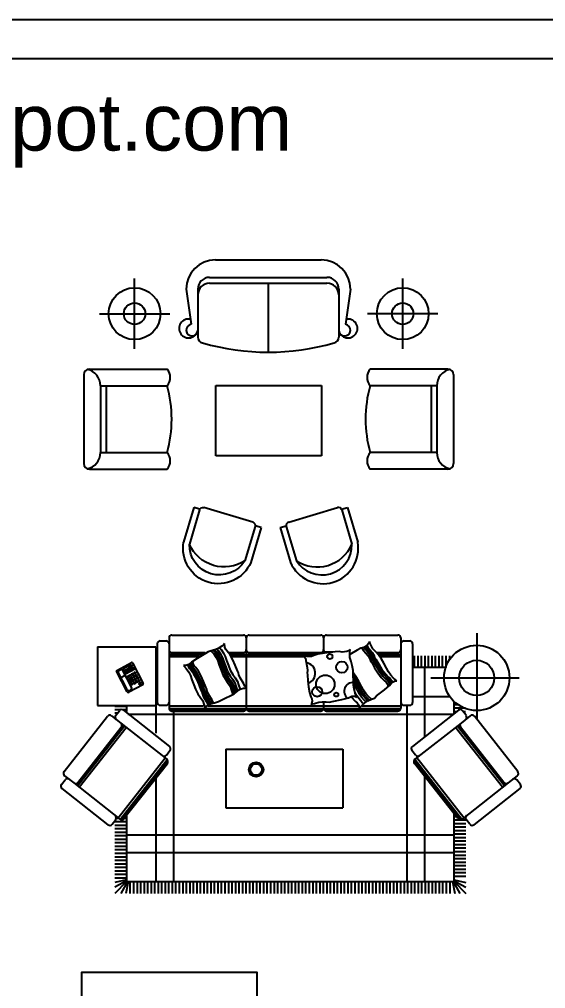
# Model space of a CAD drawing. Header units: inches. Extents: x 2.2 to 44.7, y 13.7 to 38.5.
# Drawn here: x 31.48 to 35.97, y 30.22 to 38.49 of the extents above; entities that cross this region are included whole.
import ezdxf

# ---------------------------------------------------------------- set-up
doc = ezdxf.new("R2010")
doc.units = ezdxf.units.IN
doc.header["$MEASUREMENT"] = 0
doc.layers.add('02', color=2, linetype='Continuous')
doc.layers.add('kadrbm', color=4, linetype='Continuous')
doc.styles.add('bmmm', font='swissel.ttf')

# ---------------------------------------------------------------- blocks, each defined once
blk = doc.blocks.new('kadrbm')
at = {"layer": 'kadrbm', "color": 4}
blk.add_lwpolyline([(0, 0), (0, 24.7972), (21, 24.7972), (21, 0), (0, 0)], close=True, dxfattribs=at)
blk.add_lwpolyline([(20.6631, 0.3257), (20.6631, 24.4603), (0.3369, 24.4603), (0.3369, 0.3257), (20.6631, 0.3257)], dxfattribs=at)
at = {"layer": 'kadrbm', "color": 211, "true_color": 0xf674fb, "style": 'bmmm'}
blk.add_text('www.cad-libraries.blogspot.com', height=0.485134, dxfattribs=at).set_placement((0.5726, 23.6772))

msp = doc.modelspace()

# ---------------------------------------------------------------- linework, layer by layer
at = {"layer": '02'}
for p, q in [((33.1524, 36.4427), (34.0547, 36.4427)), ((32.4615, 35.6826), (32.4615, 36.2826)), ((33.1024, 36.2927), (34.1047, 36.2927)), ((33.1024, 36.2427), (34.1047, 36.2427)), ((33.6024, 36.2427), (33.6024, 35.6537)), ((34.7517, 35.6826), (34.7517, 36.2826)), ((32.9024, 36.1927), (32.9453, 35.8922)), ((33.0024, 36.1927), (33.0024, 35.7829)), ((34.2047, 36.1927), (34.2047, 35.7829)), ((34.3047, 36.1927), (34.2618, 35.8922)), ((32.1615, 35.9826), (32.7615, 35.9826)), ((35.0517, 35.9826), (34.4517, 35.9826)), ((32.0756, 35.5103), (32.7406, 35.5103)), ((35.1376, 35.5103), (34.4726, 35.5103)), ((32.0281, 35.4628), (32.0281, 34.7028)), ((35.1851, 35.4628), (35.1851, 34.7028)), ((32.1706, 35.3678), (32.7406, 35.3678)), ((32.1706, 35.3678), (32.1706, 34.7978)), ((32.2181, 35.3678), (32.2181, 34.7978)), ((33.1566, 34.7706), (33.1566, 35.3706)), ((33.1566, 35.3706), (34.0566, 35.3706)), ((34.0566, 35.3706), (34.0566, 34.7706)), ((35.0426, 35.3678), (34.4726, 35.3678)), ((34.9951, 35.3678), (34.9951, 34.7978)), ((35.0426, 35.3678), (35.0426, 34.7978)), ((32.1706, 34.7978), (32.7406, 34.7978)), ((34.0566, 34.7706), (33.1566, 34.7706)), ((35.0426, 34.7978), (34.4726, 34.7978)), ((32.0756, 34.6553), (32.7406, 34.6553)), ((35.1376, 34.6553), (34.4726, 34.6553)), ((32.9678, 34.3289), (32.8802, 34.0332)), ((33.019, 34.3137), (32.9678, 34.3289)), ((34.2289, 34.3137), (34.2801, 34.3289)), ((34.2801, 34.3289), (34.3677, 34.0332)), ((33.0167, 34.3075), (32.9301, 34.0151)), ((33.4702, 34.2045), (33.0539, 34.3277)), ((33.7777, 34.2045), (34.194, 34.3277)), ((34.2312, 34.3075), (34.3178, 34.0151)), ((33.4904, 34.1672), (33.4038, 33.8748)), ((33.5431, 34.1585), (33.4923, 34.1736)), ((33.7048, 34.1585), (33.7556, 34.1736)), ((33.7575, 34.1672), (33.8441, 33.8748)), ((33.5431, 34.1585), (33.4546, 33.8597)), ((33.7048, 34.1585), (33.7933, 33.8597)), ((35.3833, 33.256), (35.3833, 32.5208)), ((32.6808, 33.1904), (32.7308, 33.1904)), ((32.7558, 33.2154), (32.7558, 32.6154)), ((32.7808, 33.2404), (33.3908, 33.2404)), ((33.4158, 33.2154), (33.4158, 32.6154)), ((33.4408, 33.2404), (34.0508, 33.2404)), ((34.0758, 33.2154), (34.0758, 33.0907)), ((34.1008, 33.2404), (34.7108, 33.2404)), ((34.4683, 33.1856), (34.46, 33.1683)), ((34.4747, 33.1672), (34.4683, 33.1856)), ((34.7358, 33.2154), (34.7358, 32.6154)), ((34.7608, 33.1904), (34.8108, 33.1904)), ((32.1441, 33.1396), (32.6441, 33.1396)), ((32.1441, 33.1396), (32.1441, 32.6396)), ((32.6441, 33.1396), (32.6441, 32.404)), ((32.6558, 33.1654), (32.6558, 32.6654)), ((32.7808, 33.0904), (33.064, 33.0904)), ((33.0889, 33.098), (33.0683, 33.0826)), ((33.1167, 33.1042), (33.0889, 33.098)), ((33.1149, 33.1038), (33.1373, 33.0785)), ((33.1476, 33.1145), (33.1167, 33.1042)), ((33.1323, 33.1094), (33.1497, 33.0898)), ((33.1461, 33.114), (33.1621, 33.096)), ((33.1755, 33.1258), (33.1476, 33.1145)), ((33.1497, 33.0898), (33.1703, 33.0589)), ((33.1621, 33.096), (33.1826, 33.0651)), ((33.1642, 33.1213), (33.1775, 33.1063)), ((33.2064, 33.1464), (33.1755, 33.1258)), ((33.1775, 33.1063), (33.1981, 33.0754)), ((33.1864, 33.1331), (33.2002, 33.1176)), ((33.2002, 33.1176), (33.2207, 33.0867)), ((33.2218, 33.1567), (33.2064, 33.1464)), ((33.229, 33.168), (33.2218, 33.1567)), ((33.2321, 33.1361), (33.229, 33.168)), ((33.2414, 33.1176), (33.2321, 33.1361)), ((33.2537, 33.1032), (33.2414, 33.1176)), ((33.2774, 33.0713), (33.2537, 33.1032)), ((33.2694, 33.0904), (33.3908, 33.0904)), ((33.4408, 33.0904), (34.0508, 33.0904)), ((34.1432, 33.0941), (34.0269, 33.0775)), ((34.0831, 33.0978), (34.1537, 33.0978)), ((34.1754, 33.0964), (34.1432, 33.0941)), ((34.2099, 33.099), (34.1754, 33.0964)), ((34.2337, 33.0954), (34.2099, 33.099)), ((34.2546, 33.0961), (34.2337, 33.0954)), ((34.2751, 33.099), (34.2546, 33.0961)), ((34.2881, 33.1055), (34.2751, 33.099)), ((34.3033, 33.1173), (34.2881, 33.1055)), ((34.3008, 33.0981), (34.3033, 33.1173)), ((34.3011, 33.0795), (34.3008, 33.0981)), ((34.3632, 33.1097), (34.3011, 33.0729)), ((34.393, 33.1275), (34.3632, 33.1097)), ((34.4158, 33.1349), (34.393, 33.1275)), ((34.4021, 33.1304), (34.4176, 33.1081)), ((34.4342, 33.1448), (34.4158, 33.1349)), ((34.4176, 33.1081), (34.4554, 33.0615)), ((34.4199, 33.1371), (34.4327, 33.1186)), ((34.4321, 33.1437), (34.4414, 33.1302)), ((34.4327, 33.1186), (34.4705, 33.072)), ((34.4512, 33.1566), (34.4342, 33.1448)), ((34.4414, 33.1302), (34.4793, 33.0837)), ((34.4436, 33.1514), (34.4528, 33.1381)), ((34.46, 33.1683), (34.4512, 33.1566)), ((34.4528, 33.1381), (34.4907, 33.0915)), ((34.4833, 33.1508), (34.4747, 33.1672)), ((34.4965, 33.1236), (34.4833, 33.1508)), ((34.4907, 33.0915), (34.5045, 33.0675)), ((34.5212, 33.0959), (34.4965, 33.1236)), ((34.5447, 33.0701), (34.5212, 33.0959)), ((34.534, 33.0904), (34.7108, 33.0904)), ((34.8358, 33.1654), (34.8358, 32.6654)), ((32.309, 32.9375), (32.4365, 33.0049)), ((32.7558, 33.0752), (33.044, 33.0752)), ((32.7558, 33.0564), (33.0094, 33.0564)), ((32.9478, 33.0095), (32.9251, 32.9879)), ((32.9457, 32.9879), (32.944, 33.0059)), ((32.9962, 33.0414), (32.9478, 33.0095)), ((32.9622, 32.9961), (32.9601, 33.0176)), ((33.0683, 33.0826), (32.9962, 33.0414)), ((33.1373, 33.0785), (33.1579, 33.0476)), ((33.1579, 33.0476), (33.1723, 33.0188)), ((33.1703, 33.0589), (33.1847, 33.0301)), ((33.1723, 33.0188), (33.1846, 32.9838)), ((33.1826, 33.0651), (33.197, 33.0363)), ((33.1847, 33.0301), (33.197, 32.9951)), ((33.197, 33.0363), (33.2094, 33.0013)), ((33.1981, 33.0754), (33.2125, 33.0466)), ((33.2125, 33.0466), (33.2248, 33.0116)), ((33.2207, 33.0867), (33.2351, 33.0579)), ((33.2248, 33.0116), (33.2422, 32.968)), ((33.2351, 33.0579), (33.2475, 33.0229)), ((33.2475, 33.0229), (33.2649, 32.9793)), ((33.301, 33.0291), (33.2774, 33.0713)), ((33.2822, 33.0752), (34.0105, 33.0752)), ((33.2913, 33.0564), (33.904, 33.0564)), ((33.3216, 32.9827), (33.301, 33.0291)), ((33.9272, 33.0586), (33.9083, 33.0606)), ((33.9083, 33.0606), (33.9201, 33.0436)), ((33.9201, 33.0436), (33.923, 33.0231)), ((33.923, 33.0231), (33.936, 32.9645)), ((33.9367, 33.0576), (33.9272, 33.0586)), ((33.9556, 33.0557), (33.9367, 33.0576)), ((33.9715, 33.058), (33.9556, 33.0557)), ((33.9937, 33.0658), (33.9715, 33.058)), ((34.0269, 33.0775), (33.9937, 33.0658)), ((34.3008, 33.0492), (34.3011, 33.0795)), ((34.3106, 33.0134), (34.3008, 33.0492)), ((34.32, 32.9799), (34.3106, 33.0134)), ((34.4554, 33.0615), (34.4692, 33.0375)), ((34.4692, 33.0375), (34.4759, 33.0198)), ((34.4705, 33.072), (34.4844, 33.048)), ((34.4759, 33.0198), (34.4864, 33.0046)), ((34.4793, 33.0837), (34.4931, 33.0596)), ((34.4844, 33.048), (34.4911, 33.0302)), ((34.4864, 33.0046), (34.5114, 32.9604)), ((34.4911, 33.0302), (34.5015, 33.0151)), ((34.4931, 33.0596), (34.4998, 33.0419)), ((34.4998, 33.0419), (34.5103, 33.0267)), ((34.5015, 33.0151), (34.5266, 32.9708)), ((34.5045, 33.0675), (34.5112, 33.0498)), ((34.5103, 33.0267), (34.5353, 32.9825)), ((34.5112, 33.0498), (34.5216, 33.0346)), ((34.5216, 33.0346), (34.5467, 32.9904)), ((34.5429, 33.0752), (34.7358, 33.0752)), ((34.5714, 33.0355), (34.5447, 33.0701)), ((34.5594, 33.0564), (34.7358, 33.0564)), ((34.5902, 32.999), (34.5714, 33.0355)), ((34.8525, 32.9631), (34.8525, 33.0631)), ((34.8825, 32.9631), (34.8825, 33.0631)), ((34.9125, 32.9631), (34.9125, 33.0631)), ((34.9425, 32.9631), (34.9425, 33.0631)), ((34.9725, 32.9631), (34.9725, 33.0631)), ((35.0025, 32.9631), (35.0025, 33.0631)), ((35.0325, 32.9631), (35.0325, 33.0631)), ((35.0625, 32.9631), (35.0625, 33.0631)), ((35.0925, 32.9631), (35.0925, 33.0631)), ((35.1225, 32.9631), (35.1225, 33.0631)), ((35.1525, 33.0314), (35.1525, 33.0631)), ((32.3994, 32.7559), (32.3069, 32.9307)), ((32.3988, 32.7762), (32.3181, 32.9288)), ((32.3193, 32.9328), (32.3508, 32.9494)), ((32.4355, 32.7957), (32.3548, 32.9482)), ((32.3652, 32.9535), (32.4347, 32.9902)), ((32.3652, 32.9535), (32.3733, 32.9382)), ((32.3733, 32.9382), (32.4427, 32.975)), ((32.3753, 32.9262), (32.3838, 32.9307)), ((32.3771, 32.9228), (32.3753, 32.9262)), ((32.3776, 32.9051), (32.4692, 32.9536)), ((32.3792, 32.9188), (32.3876, 32.9233)), ((32.3838, 32.9307), (32.3856, 32.9273)), ((32.3876, 32.9233), (32.3894, 32.9199)), ((32.3883, 32.9331), (32.3968, 32.9375)), ((32.3901, 32.9297), (32.3883, 32.9331)), ((32.3986, 32.9342), (32.3901, 32.9297)), ((32.3922, 32.9257), (32.4006, 32.9302)), ((32.394, 32.9223), (32.3922, 32.9257)), ((32.4024, 32.9268), (32.394, 32.9223)), ((32.3968, 32.9375), (32.3986, 32.9342)), ((32.4006, 32.9302), (32.4024, 32.9268)), ((32.4018, 32.9402), (32.4103, 32.9447)), ((32.4036, 32.9368), (32.4018, 32.9402)), ((32.4233, 32.9516), (32.4036, 32.9368)), ((32.4057, 32.9329), (32.4142, 32.9374)), ((32.4075, 32.9295), (32.4057, 32.9329)), ((32.416, 32.934), (32.4075, 32.9295)), ((32.4103, 32.9447), (32.4121, 32.9413)), ((32.4142, 32.9374), (32.416, 32.934)), ((32.4166, 32.9437), (32.4148, 32.9471)), ((32.4187, 32.9398), (32.4272, 32.9442)), ((32.4205, 32.9364), (32.4187, 32.9398)), ((32.429, 32.9409), (32.4205, 32.9364)), ((32.4233, 32.9516), (32.4251, 32.9482)), ((32.4272, 32.9442), (32.429, 32.9409)), ((32.4284, 32.9543), (32.4369, 32.9588)), ((32.4302, 32.9509), (32.4284, 32.9543)), ((32.4387, 32.9554), (32.4302, 32.9509)), ((32.4323, 32.9469), (32.4408, 32.9514)), ((32.4341, 32.9436), (32.4323, 32.9469)), ((32.4425, 32.948), (32.4341, 32.9436)), ((32.4347, 32.9902), (32.4427, 32.975)), ((32.4369, 32.9588), (32.4387, 32.9554)), ((32.4408, 32.9514), (32.4425, 32.948)), ((32.4414, 32.9612), (32.4499, 32.9656)), ((32.4432, 32.9578), (32.4414, 32.9612)), ((32.4432, 33.0028), (32.5357, 32.828)), ((32.4517, 32.9622), (32.4432, 32.9578)), ((32.4453, 32.9538), (32.4537, 32.9583)), ((32.4471, 32.9504), (32.4453, 32.9538)), ((32.4555, 32.9549), (32.4471, 32.9504)), ((32.4499, 32.9656), (32.4517, 32.9622)), ((32.4537, 32.9583), (32.4555, 32.9549)), ((32.4561, 32.9186), (32.4691, 32.9255)), ((32.4691, 32.9255), (32.4757, 32.913)), ((32.8798, 32.9807), (32.9035, 32.9539)), ((32.9004, 32.9807), (32.8798, 32.9807)), ((32.9251, 32.9879), (32.9004, 32.9807)), ((32.9035, 32.9539), (32.9241, 32.923)), ((32.9231, 32.9714), (32.9216, 32.9869)), ((32.9323, 32.9529), (32.9231, 32.9714)), ((32.9241, 32.923), (32.9385, 32.8942)), ((32.9447, 32.9385), (32.9323, 32.9529)), ((32.9354, 32.9776), (32.9337, 32.996)), ((32.9447, 32.9591), (32.9354, 32.9776)), ((32.957, 32.9447), (32.9447, 32.9591)), ((32.9684, 32.9066), (32.9447, 32.9385)), ((32.955, 32.9694), (32.9457, 32.9879)), ((32.9673, 32.9549), (32.955, 32.9694)), ((32.9807, 32.9127), (32.957, 32.9447)), ((32.9715, 32.9776), (32.9622, 32.9961)), ((32.991, 32.923), (32.9673, 32.9549)), ((32.9838, 32.9632), (32.9715, 32.9776)), ((33.0075, 32.9313), (32.9838, 32.9632)), ((33.0147, 32.8808), (32.991, 32.923)), ((33.0312, 32.8891), (33.0075, 32.9313)), ((33.1846, 32.9838), (33.2021, 32.9402)), ((33.197, 32.9951), (33.2144, 32.9515)), ((33.2021, 32.9402), (33.2155, 32.9014)), ((33.2094, 33.0013), (33.2268, 32.9577)), ((33.2144, 32.9515), (33.2279, 32.9127)), ((33.2268, 32.9577), (33.2402, 32.9189)), ((33.2422, 32.968), (33.2557, 32.9292)), ((33.2557, 32.9292), (33.2773, 32.8911)), ((33.2649, 32.9793), (33.2783, 32.9405)), ((33.2783, 32.9405), (33.2999, 32.9025)), ((33.3401, 32.9354), (33.3216, 32.9827)), ((33.3483, 32.9189), (33.3401, 32.9354)), ((33.9377, 32.9369), (33.9357, 32.918)), ((33.936, 32.9645), (33.9377, 32.9369)), ((34.3285, 32.937), (34.32, 32.9799)), ((34.329, 32.8959), (34.3285, 32.937)), ((34.5114, 32.9604), (34.5383, 32.9174)), ((34.5266, 32.9708), (34.5535, 32.9279)), ((34.5353, 32.9825), (34.5622, 32.9395)), ((34.5467, 32.9904), (34.5736, 32.9474)), ((34.5535, 32.9279), (34.5829, 32.8895)), ((34.5622, 32.9395), (34.5916, 32.9011)), ((34.5736, 32.9474), (34.603, 32.909)), ((34.6136, 32.9583), (34.5902, 32.999)), ((34.6308, 32.9254), (34.6136, 32.9583)), ((34.6491, 32.8989), (34.6308, 32.9254)), ((35.1187, 32.9631), (34.8358, 32.9631)), ((34.9398, 32.3729), (34.9398, 32.9631)), ((32.333, 32.8815), (32.3409, 32.8857)), ((32.3451, 32.8778), (32.3818, 32.8972)), ((32.381, 32.9155), (32.3792, 32.9188)), ((32.3894, 32.9199), (32.381, 32.9155)), ((32.4165, 32.8977), (32.4295, 32.9045)), ((32.4231, 32.8852), (32.4165, 32.8977)), ((32.4361, 32.8921), (32.4231, 32.8852)), ((32.4279, 32.8762), (32.4409, 32.883)), ((32.4345, 32.8637), (32.4279, 32.8762)), ((32.4295, 32.9045), (32.4361, 32.8921)), ((32.4475, 32.8706), (32.4345, 32.8637)), ((32.4364, 32.9082), (32.4494, 32.9151)), ((32.443, 32.8957), (32.4364, 32.9082)), ((32.439, 32.8551), (32.452, 32.862)), ((32.4456, 32.8426), (32.439, 32.8551)), ((32.4409, 32.883), (32.4475, 32.8706)), ((32.456, 32.9026), (32.443, 32.8957)), ((32.4586, 32.8495), (32.4456, 32.8426)), ((32.4478, 32.8867), (32.4608, 32.8936)), ((32.4544, 32.8742), (32.4478, 32.8867)), ((32.4494, 32.9151), (32.456, 32.9026)), ((32.4501, 32.8342), (32.4631, 32.8411)), ((32.452, 32.862), (32.4586, 32.8495)), ((32.4674, 32.8811), (32.4544, 32.8742)), ((32.4627, 32.9061), (32.4561, 32.9186)), ((32.4589, 32.8656), (32.4719, 32.8725)), ((32.4655, 32.8532), (32.4589, 32.8656)), ((32.4608, 32.8936), (32.4674, 32.8811)), ((32.4757, 32.913), (32.4627, 32.9061)), ((32.4631, 32.8411), (32.4697, 32.8286)), ((32.4785, 32.8601), (32.4655, 32.8532)), ((32.4675, 32.8971), (32.4805, 32.904)), ((32.4741, 32.8846), (32.4675, 32.8971)), ((32.4699, 32.8447), (32.483, 32.8516)), ((32.4765, 32.8323), (32.4699, 32.8447)), ((32.4719, 32.8725), (32.4785, 32.8601)), ((32.4871, 32.8915), (32.4741, 32.8846)), ((32.4896, 32.8392), (32.4765, 32.8323)), ((32.4786, 32.8761), (32.4916, 32.8829)), ((32.4852, 32.8636), (32.4786, 32.8761)), ((32.4805, 32.904), (32.4871, 32.8915)), ((32.483, 32.8516), (32.4896, 32.8392)), ((32.4982, 32.8705), (32.4852, 32.8636)), ((32.4897, 32.8552), (32.5027, 32.8621)), ((32.4962, 32.8427), (32.4897, 32.8552)), ((32.4916, 32.8829), (32.4982, 32.8705)), ((32.5093, 32.8496), (32.4962, 32.8427)), ((32.5027, 32.8621), (32.5093, 32.8496)), ((32.9385, 32.8942), (32.9508, 32.8592)), ((32.9508, 32.8592), (32.9682, 32.8157)), ((32.992, 32.8644), (32.9684, 32.9066)), ((33.0044, 32.8705), (32.9807, 32.9127)), ((33.0126, 32.818), (32.992, 32.8644)), ((33.0249, 32.8242), (33.0044, 32.8705)), ((33.0352, 32.8345), (33.0147, 32.8808)), ((33.0517, 32.8427), (33.0312, 32.8891)), ((33.0702, 32.7954), (33.0517, 32.8427)), ((33.2155, 32.9014), (33.2371, 32.8633)), ((33.2279, 32.9127), (33.2495, 32.8747)), ((33.2371, 32.8633), (33.2566, 32.8345)), ((33.2402, 32.9189), (33.2618, 32.8808)), ((33.2495, 32.8747), (33.269, 32.8458)), ((33.2618, 32.8808), (33.2814, 32.852)), ((33.269, 32.8458), (33.2896, 32.815)), ((33.2773, 32.8911), (33.2968, 32.8623)), ((33.2814, 32.852), (33.302, 32.8211)), ((33.2968, 32.8623), (33.3174, 32.8314)), ((33.2999, 32.9025), (33.3195, 32.8736)), ((33.3195, 32.8736), (33.3401, 32.8427)), ((33.3401, 32.8427), (33.3493, 32.8139)), ((33.3525, 32.9004), (33.3483, 32.9189)), ((33.3627, 32.8747), (33.3525, 32.9004)), ((33.3936, 32.8232), (33.3627, 32.8747)), ((33.9357, 32.918), (33.9383, 32.8998)), ((33.9383, 32.8998), (33.9409, 32.849)), ((33.9409, 32.849), (33.9458, 32.7986)), ((34.3658, 32.8296), (34.3289, 32.9012)), ((34.3317, 32.8491), (34.329, 32.8959)), ((34.3544, 32.8218), (34.3306, 32.8679)), ((34.3576, 32.8791), (34.3308, 32.9137)), ((34.3324, 32.812), (34.3317, 32.8491)), ((34.3764, 32.8426), (34.3576, 32.8791)), ((34.3998, 32.8019), (34.3764, 32.8426)), ((34.5383, 32.9174), (34.5677, 32.879)), ((34.5677, 32.879), (34.5957, 32.8507)), ((34.5829, 32.8895), (34.6108, 32.8612)), ((34.5916, 32.9011), (34.6196, 32.8729)), ((34.5957, 32.8507), (34.6099, 32.8382)), ((34.603, 32.909), (34.6309, 32.8807)), ((34.6108, 32.8612), (34.6251, 32.8487)), ((34.6196, 32.8729), (34.6338, 32.8604)), ((34.6251, 32.8487), (34.6369, 32.8317)), ((34.6309, 32.8807), (34.6452, 32.8682)), ((34.6338, 32.8604), (34.6456, 32.8433)), ((34.6452, 32.8682), (34.657, 32.8512)), ((34.6456, 32.8433), (34.65, 32.8253)), ((34.6739, 32.8713), (34.6491, 32.8989)), ((34.657, 32.8512), (34.6606, 32.8361)), ((34.6573, 32.8346), (34.6807, 32.8452)), ((34.7011, 32.8481), (34.6739, 32.8713)), ((34.6807, 32.8452), (34.7011, 32.8481)), ((34.9923, 32.8745), (35.7455, 32.8745)), ((32.5315, 32.8145), (32.413, 32.7517)), ((32.4272, 32.7686), (32.4258, 32.7679)), ((32.4567, 32.8218), (32.4501, 32.8342)), ((32.4697, 32.8286), (32.4567, 32.8218)), ((32.9682, 32.8157), (32.9817, 32.7769)), ((32.9817, 32.7769), (33.0033, 32.7388)), ((33.0311, 32.7707), (33.0126, 32.818)), ((33.0435, 32.7769), (33.0249, 32.8242)), ((33.0393, 32.7542), (33.0311, 32.7707)), ((33.0538, 32.7872), (33.0352, 32.8345)), ((33.0517, 32.7604), (33.0435, 32.7769)), ((33.0558, 32.7419), (33.0517, 32.7604)), ((33.062, 32.7707), (33.0538, 32.7872)), ((33.0661, 32.7522), (33.062, 32.7707)), ((33.0785, 32.7789), (33.0702, 32.7954)), ((33.0826, 32.7604), (33.0785, 32.7789)), ((33.0929, 32.7347), (33.0826, 32.7604)), ((33.2566, 32.8345), (33.2772, 32.8036)), ((33.2772, 32.8036), (33.2865, 32.7748)), ((33.2865, 32.7748), (33.3011, 32.7332)), ((33.2896, 32.815), (33.2988, 32.7861)), ((33.2988, 32.7861), (33.3148, 32.7408)), ((33.302, 32.8211), (33.3112, 32.7923)), ((33.3112, 32.7923), (33.3262, 32.7497)), ((33.3122, 32.7388), (33.34, 32.7604)), ((33.3174, 32.8314), (33.3267, 32.8026)), ((33.3267, 32.8026), (33.3412, 32.7613)), ((33.34, 32.7604), (33.3586, 32.7748)), ((33.3493, 32.8139), (33.3624, 32.7767)), ((33.3586, 32.7748), (33.373, 32.782)), ((33.3607, 32.7722), (33.3607, 32.7759)), ((33.373, 32.782), (33.3915, 32.7861)), ((33.3915, 32.7861), (33.4008, 32.7882)), ((33.4029, 32.8047), (33.3936, 32.8232)), ((33.4008, 32.7882), (33.4193, 32.7923)), ((33.4193, 32.7923), (33.4029, 32.8047)), ((33.9458, 32.7986), (33.9549, 32.751)), ((34.3639, 32.7687), (34.3322, 32.824)), ((34.3369, 32.7801), (34.3324, 32.812)), ((34.3467, 32.7443), (34.3369, 32.7801)), ((34.3778, 32.7811), (34.3544, 32.8218)), ((34.3811, 32.7358), (34.3639, 32.7687)), ((34.3892, 32.789), (34.3658, 32.8296)), ((34.395, 32.7482), (34.3778, 32.7811)), ((34.4063, 32.7561), (34.3892, 32.789)), ((34.417, 32.769), (34.3998, 32.8019)), ((34.4353, 32.7426), (34.417, 32.769)), ((34.5289, 32.7206), (34.5945, 32.7715)), ((34.5945, 32.7715), (34.6379, 32.81)), ((34.6099, 32.8382), (34.6217, 32.8212)), ((34.6217, 32.8212), (34.6268, 32.8002)), ((34.6369, 32.8317), (34.6411, 32.8141)), ((34.6379, 32.81), (34.6573, 32.8346)), ((33.0033, 32.7388), (33.0228, 32.71)), ((33.0228, 32.71), (33.0434, 32.6791)), ((33.0434, 32.7357), (33.0393, 32.7542)), ((33.0537, 32.71), (33.0434, 32.7357)), ((33.0434, 32.6791), (33.0527, 32.6503)), ((33.0846, 32.6585), (33.0537, 32.71)), ((33.0661, 32.7161), (33.0558, 32.7419)), ((33.0764, 32.7264), (33.0661, 32.7522)), ((33.0969, 32.6647), (33.0661, 32.7161)), ((33.1072, 32.675), (33.0764, 32.7264)), ((33.1237, 32.6832), (33.0929, 32.7347)), ((33.1173, 32.6548), (33.1072, 32.675)), ((33.1359, 32.6589), (33.1237, 32.6832)), ((33.1453, 32.6606), (33.1773, 32.6739)), ((33.1773, 32.6739), (33.2071, 32.6863)), ((33.2071, 32.6863), (33.3122, 32.7388)), ((33.9549, 32.751), (33.9673, 32.7133)), ((33.9673, 32.7133), (33.9745, 32.6957)), ((33.9774, 32.6752), (33.9702, 32.644)), ((33.9745, 32.6957), (33.9774, 32.6752)), ((34.1253, 32.6661), (34.1497, 32.6743)), ((34.1497, 32.6743), (34.2311, 32.6906)), ((34.2311, 32.6906), (34.2871, 32.7055)), ((34.2871, 32.7055), (34.3155, 32.7189)), ((34.3076, 32.7152), (34.3483, 32.674)), ((34.3155, 32.7189), (34.3412, 32.7179)), ((34.3412, 32.7179), (34.3607, 32.7114)), ((34.3603, 32.7214), (34.3431, 32.7543)), ((34.3607, 32.7114), (34.3467, 32.7443)), ((34.3483, 32.674), (34.3626, 32.6615)), ((34.3786, 32.6949), (34.3603, 32.7214)), ((34.4034, 32.6673), (34.3786, 32.6949)), ((34.3995, 32.7094), (34.3811, 32.7358)), ((34.4133, 32.7217), (34.395, 32.7482)), ((34.4242, 32.6817), (34.3995, 32.7094)), ((34.4247, 32.7296), (34.4063, 32.7561)), ((34.438, 32.6941), (34.4133, 32.7217)), ((34.4394, 32.6687), (34.4242, 32.6817)), ((34.4494, 32.7019), (34.4247, 32.7296)), ((34.429, 32.6626), (34.4549, 32.6778)), ((34.46, 32.7149), (34.4353, 32.7426)), ((34.4564, 32.6785), (34.438, 32.6941)), ((34.4693, 32.685), (34.4494, 32.7019)), ((34.4549, 32.6778), (34.484, 32.6923)), ((34.4858, 32.693), (34.46, 32.7149)), ((34.484, 32.6923), (34.5107, 32.7024)), ((34.5107, 32.7024), (34.5289, 32.7206)), ((35.1556, 32.7131), (34.8358, 32.7131)), ((32.1441, 32.6396), (32.6441, 32.6396)), ((32.3933, 32.6313), (32.2933, 32.6313)), ((32.3381, 32.6013), (32.2933, 32.6013)), ((32.3009, 32.555), (32.3318, 32.5943)), ((32.3933, 32.6013), (32.3644, 32.6013)), ((32.3669, 32.5985), (32.7599, 32.2894)), ((32.3941, 32.6396), (32.3941, 32.5874)), ((32.6808, 32.6404), (32.7308, 32.6404)), ((32.7558, 32.6348), (33.0476, 32.6348)), ((32.7558, 32.6126), (34.7358, 32.6126)), ((32.7611, 32.5999), (33.4104, 32.5999)), ((33.0527, 32.6503), (33.0588, 32.6328)), ((33.0588, 32.6328), (33.0625, 32.6137)), ((33.0625, 32.6137), (33.0732, 32.6297)), ((33.0732, 32.6297), (33.0835, 32.64)), ((33.0835, 32.64), (33.1021, 32.6492)), ((33.0918, 32.6441), (33.0846, 32.6585)), ((33.0876, 32.6348), (34.3692, 32.6348)), ((33.1043, 32.65), (33.0969, 32.6647)), ((33.1021, 32.6492), (33.1217, 32.6564)), ((33.1217, 32.6564), (33.1453, 32.6606)), ((33.4211, 32.5999), (34.0704, 32.5999)), ((33.9702, 32.644), (33.9807, 32.6524)), ((33.9807, 32.6524), (33.9986, 32.6573)), ((33.9986, 32.6573), (34.0344, 32.6671)), ((34.0344, 32.6671), (34.0644, 32.669)), ((34.0644, 32.669), (34.0969, 32.669)), ((34.0758, 32.6663), (34.0758, 32.6154)), ((34.0811, 32.5999), (34.7304, 32.5999)), ((34.0969, 32.669), (34.1253, 32.6661)), ((34.3626, 32.6615), (34.3744, 32.6444)), ((34.3744, 32.6444), (34.3819, 32.6133)), ((34.3819, 32.6133), (34.3875, 32.6255)), ((34.3875, 32.6255), (34.4013, 32.6379)), ((34.4013, 32.6379), (34.429, 32.6626)), ((34.4192, 32.6538), (34.4034, 32.6673)), ((34.4047, 32.6348), (34.7358, 32.6348)), ((34.7608, 32.6404), (34.8108, 32.6404)), ((34.7898, 31.1357), (34.7898, 32.6404)), ((35.2267, 32.5985), (34.8337, 32.2894)), ((35.2239, 32.6454), (35.188, 32.6454)), ((35.288, 32.6154), (35.188, 32.6154)), ((35.1898, 32.5694), (35.1898, 32.6734)), ((35.2927, 32.555), (35.2618, 32.5943)), ((31.8598, 32.0749), (32.2307, 32.5466)), ((32.2658, 32.5508), (32.3444, 32.489)), ((32.316, 32.5742), (32.2941, 32.5742)), ((35.1817, 32.5631), (32.4038, 32.5631)), ((32.7808, 32.5904), (33.3908, 32.5904)), ((32.7941, 32.5904), (32.7941, 31.1357)), ((33.4408, 32.5904), (34.0508, 32.5904)), ((34.1008, 32.5904), (34.7108, 32.5904)), ((35.2101, 32.5854), (35.188, 32.5854)), ((35.3279, 32.5508), (35.2492, 32.489)), ((35.288, 32.5854), (35.2688, 32.5854)), ((35.7338, 32.0749), (35.363, 32.5466)), ((31.9666, 31.9591), (32.3684, 32.4701)), ((31.9742, 31.9532), (32.376, 32.4641)), ((31.9777, 31.9822), (32.3486, 32.4539)), ((31.989, 31.9415), (32.3908, 32.4525)), ((32.3444, 32.489), (32.7374, 32.1799)), ((35.2492, 32.489), (34.8562, 32.1799)), ((35.6046, 31.9415), (35.2028, 32.4525)), ((35.6194, 31.9532), (35.2177, 32.4641)), ((35.627, 31.9591), (35.2253, 32.4701)), ((35.6159, 31.9822), (35.245, 32.4539)), ((33.2409, 32.2659), (33.2409, 31.7659)), ((33.2409, 32.2659), (34.2409, 32.2659)), ((34.2409, 32.2659), (34.2409, 31.7659)), ((32.3204, 31.6809), (32.7222, 32.1919)), ((32.338, 31.6673), (32.7395, 32.1781)), ((32.7332, 32.215), (32.7641, 32.2543)), ((34.8604, 32.215), (34.8295, 32.2543)), ((35.2556, 31.6673), (34.8541, 32.1781)), ((35.2732, 31.6809), (34.8714, 32.1919)), ((32.3512, 31.6636), (32.7463, 32.1661)), ((32.3708, 31.6732), (32.7416, 32.1448)), ((33.4511, 32.096), (33.4377, 32.096)), ((33.4625, 32.1234), (33.453, 32.1329)), ((33.4681, 32.1291), (33.4587, 32.1385)), ((33.4956, 32.1404), (33.4956, 32.1538)), ((33.5036, 32.1404), (33.5036, 32.1538)), ((33.531, 32.1291), (33.5404, 32.1385)), ((33.5366, 32.1234), (33.5461, 32.1329)), ((33.548, 32.096), (33.5614, 32.096)), ((35.2424, 31.6636), (34.8473, 32.1661)), ((35.2228, 31.6732), (34.852, 32.1448)), ((31.864, 32.0398), (31.9426, 31.978)), ((32.6441, 32.0173), (32.6441, 31.1357)), ((33.4511, 32.088), (33.4377, 32.088)), ((33.4625, 32.0606), (33.453, 32.0511)), ((33.4681, 32.0549), (33.4587, 32.0454)), ((33.4956, 32.0435), (33.4956, 32.0302)), ((33.5036, 32.0435), (33.5036, 32.0302)), ((33.531, 32.0549), (33.5404, 32.0454)), ((33.5366, 32.0606), (33.5461, 32.0511)), ((33.548, 32.088), (33.5614, 32.088)), ((34.9398, 31.1357), (34.9398, 32.0331)), ((35.7296, 32.0398), (35.651, 31.978)), ((31.8373, 31.9654), (31.8682, 32.0047)), ((31.8415, 31.9303), (32.2346, 31.6213)), ((31.9426, 31.978), (32.3357, 31.669)), ((35.651, 31.978), (35.2579, 31.669)), ((35.7521, 31.9303), (35.359, 31.6213)), ((35.7563, 31.9654), (35.7254, 32.0047)), ((33.2409, 31.7659), (34.2409, 31.7659)), ((32.3941, 31.6941), (32.3941, 31.1357)), ((35.1898, 31.1357), (35.1898, 31.7152)), ((35.2095, 31.6901), (35.1901, 31.6901)), ((32.2697, 31.6255), (32.3006, 31.6648)), ((32.3941, 31.6457), (32.2941, 31.6457)), ((32.3941, 31.6157), (32.2941, 31.6157)), ((32.3272, 31.6757), (32.3055, 31.6757)), ((32.3941, 31.6757), (32.3728, 31.6757)), ((35.2901, 31.6601), (35.1901, 31.6601)), ((35.2901, 31.6301), (35.1901, 31.6301)), ((35.2901, 31.6001), (35.1901, 31.6001)), ((35.3239, 31.6255), (35.293, 31.6648)), ((32.3941, 31.5857), (32.2941, 31.5857)), ((32.3941, 31.5557), (32.2941, 31.5557)), ((32.3941, 31.5257), (32.2941, 31.5257)), ((32.3941, 31.5357), (35.1898, 31.5357)), ((35.2901, 31.5701), (35.1901, 31.5701)), ((35.2901, 31.5401), (35.1901, 31.5401)), ((32.3941, 31.4957), (32.2941, 31.4957)), ((32.3941, 31.4657), (32.2941, 31.4657)), ((32.3941, 31.4357), (32.2941, 31.4357)), ((35.2901, 31.5101), (35.1901, 31.5101)), ((35.2901, 31.4801), (35.1901, 31.4801)), ((35.2901, 31.4501), (35.1901, 31.4501)), ((32.3941, 31.4057), (32.2941, 31.4057)), ((32.3941, 31.3757), (32.2941, 31.3757)), ((32.3941, 31.3857), (35.1898, 31.3857)), ((35.2901, 31.4201), (35.1901, 31.4201)), ((35.2901, 31.3901), (35.1901, 31.3901)), ((35.2901, 31.3601), (35.1901, 31.3601)), ((32.3941, 31.3457), (32.2941, 31.3457)), ((32.3941, 31.3157), (32.2941, 31.3157)), ((32.3941, 31.2857), (32.2941, 31.2857)), ((35.2901, 31.3301), (35.1901, 31.3301)), ((35.2901, 31.3001), (35.1901, 31.3001)), ((35.2901, 31.2701), (35.1901, 31.2701)), ((32.3941, 31.2557), (32.2941, 31.2557)), ((32.3941, 31.2257), (32.2941, 31.2257)), ((32.3941, 31.1957), (32.2941, 31.1957)), ((35.2901, 31.2401), (35.1901, 31.2401)), ((35.2901, 31.2101), (35.1901, 31.2101)), ((32.3941, 31.1357), (32.2934, 31.0353)), ((32.3941, 31.1657), (32.2941, 31.1657)), ((32.3939, 31.1502), (32.2944, 31.127)), ((32.3941, 31.1425), (32.2944, 31.0884)), ((32.4006, 31.1357), (32.3436, 31.0353)), ((32.4074, 31.1357), (32.3862, 31.0353)), ((32.3941, 31.1357), (35.1898, 31.1357)), ((32.4225, 31.1357), (32.4225, 31.0357)), ((32.4525, 31.1357), (32.4525, 31.0357)), ((32.4825, 31.1357), (32.4825, 31.0357)), ((32.5125, 31.1357), (32.5125, 31.0357)), ((32.5425, 31.1357), (32.5425, 31.0357)), ((32.5725, 31.1357), (32.5725, 31.0357)), ((32.6025, 31.1357), (32.6025, 31.0357)), ((32.6325, 31.1357), (32.6325, 31.0357)), ((32.6625, 31.1357), (32.6625, 31.0357)), ((32.6925, 31.1357), (32.6925, 31.0357)), ((32.7225, 31.1357), (32.7225, 31.0357)), ((32.7525, 31.1357), (32.7525, 31.0357)), ((32.7825, 31.1357), (32.7825, 31.0357)), ((32.8125, 31.1357), (32.8125, 31.0357)), ((32.8425, 31.1357), (32.8425, 31.0357)), ((32.8725, 31.1357), (32.8725, 31.0357)), ((32.9025, 31.1357), (32.9025, 31.0357)), ((32.9325, 31.1357), (32.9325, 31.0357)), ((32.9625, 31.1357), (32.9625, 31.0357)), ((32.9925, 31.1357), (32.9925, 31.0357)), ((33.0225, 31.1357), (33.0225, 31.0357)), ((33.0525, 31.1357), (33.0525, 31.0357)), ((33.0825, 31.1357), (33.0825, 31.0357)), ((33.1125, 31.1357), (33.1125, 31.0357)), ((33.1425, 31.1357), (33.1425, 31.0357)), ((33.1725, 31.1357), (33.1725, 31.0357)), ((33.2025, 31.1357), (33.2025, 31.0357)), ((33.2325, 31.1357), (33.2325, 31.0357)), ((33.2625, 31.1357), (33.2625, 31.0357)), ((33.2925, 31.1357), (33.2925, 31.0357)), ((33.3225, 31.1357), (33.3225, 31.0357)), ((33.3525, 31.1357), (33.3525, 31.0357)), ((33.3825, 31.1357), (33.3825, 31.0357)), ((33.4125, 31.1357), (33.4125, 31.0357)), ((33.4425, 31.1357), (33.4425, 31.0357)), ((33.4725, 31.1357), (33.4725, 31.0357)), ((33.5025, 31.1357), (33.5025, 31.0357)), ((33.5325, 31.1357), (33.5325, 31.0357)), ((33.5625, 31.1357), (33.5625, 31.0357)), ((33.5925, 31.1357), (33.5925, 31.0357)), ((33.6225, 31.1357), (33.6225, 31.0357)), ((33.6525, 31.1357), (33.6525, 31.0357)), ((33.6825, 31.1357), (33.6825, 31.0357)), ((33.7125, 31.1357), (33.7125, 31.0357)), ((33.7425, 31.1357), (33.7425, 31.0357)), ((33.7725, 31.1357), (33.7725, 31.0357)), ((33.8025, 31.1357), (33.8025, 31.0357)), ((33.8325, 31.1357), (33.8325, 31.0357)), ((33.8625, 31.1357), (33.8625, 31.0357)), ((33.8925, 31.1357), (33.8925, 31.0357)), ((33.9225, 31.1357), (33.9225, 31.0357)), ((33.9525, 31.1357), (33.9525, 31.0357)), ((33.9825, 31.1357), (33.9825, 31.0357)), ((34.0125, 31.1357), (34.0125, 31.0357)), ((34.0425, 31.1357), (34.0425, 31.0357)), ((34.0725, 31.1357), (34.0725, 31.0357)), ((34.1025, 31.1357), (34.1025, 31.0357)), ((34.1325, 31.1357), (34.1325, 31.0357)), ((34.1625, 31.1357), (34.1625, 31.0357)), ((34.1925, 31.1357), (34.1925, 31.0357)), ((34.2225, 31.1357), (34.2225, 31.0357)), ((34.2525, 31.1357), (34.2525, 31.0357)), ((34.2825, 31.1357), (34.2825, 31.0357)), ((34.3125, 31.1357), (34.3125, 31.0357)), ((34.3425, 31.1357), (34.3425, 31.0357)), ((34.3725, 31.1357), (34.3725, 31.0357)), ((34.4025, 31.1357), (34.4025, 31.0357)), ((34.4325, 31.1357), (34.4325, 31.0357)), ((34.4625, 31.1357), (34.4625, 31.0357)), ((34.4925, 31.1357), (34.4925, 31.0357)), ((34.5225, 31.1357), (34.5225, 31.0357)), ((34.5525, 31.1357), (34.5525, 31.0357)), ((34.5825, 31.1357), (34.5825, 31.0357)), ((34.6125, 31.1357), (34.6125, 31.0357)), ((34.6425, 31.1357), (34.6425, 31.0357)), ((34.6725, 31.1357), (34.6725, 31.0357)), ((34.7025, 31.1357), (34.7025, 31.0357)), ((34.7325, 31.1357), (34.7325, 31.0357)), ((34.7625, 31.1357), (34.7625, 31.0357)), ((34.7925, 31.1357), (34.7925, 31.0357)), ((34.8225, 31.1357), (34.8225, 31.0357)), ((34.8525, 31.1357), (34.8525, 31.0357)), ((34.8825, 31.1357), (34.8825, 31.0357)), ((34.9125, 31.1357), (34.9125, 31.0357)), ((34.9425, 31.1357), (34.9425, 31.0357)), ((34.9725, 31.1357), (34.9725, 31.0357)), ((35.0025, 31.1357), (35.0025, 31.0357)), ((35.0325, 31.1357), (35.0325, 31.0357)), ((35.0625, 31.1357), (35.0625, 31.0357)), ((35.0925, 31.1357), (35.0925, 31.0357)), ((35.1225, 31.1357), (35.1225, 31.0357)), ((35.1525, 31.1357), (35.1525, 31.0357)), ((35.1765, 31.1357), (35.1978, 31.0353)), ((35.1833, 31.1357), (35.2403, 31.0353)), ((35.1898, 31.1425), (35.2896, 31.0884)), ((35.1898, 31.1357), (35.2905, 31.0353)), ((35.19, 31.1502), (35.2896, 31.127)), ((35.2901, 31.1801), (35.1901, 31.1801))]:
    msp.add_line(p, q, dxfattribs=at)
msp.add_lwpolyline([(33.5092, 29.9068), (33.5092, 30.3616), (32.0092, 30.3616), (32.0092, 29.9068)], close=True, dxfattribs=at)
for centre, radius in [((32.4615, 35.9826), 0.2212), ((34.7517, 35.9826), 0.2212), ((32.4615, 35.9826), 0.0916), ((34.7517, 35.9826), 0.0916), ((35.3833, 32.8745), 0.279), ((34.1294, 33.057), 0.0223), ((34.2321, 32.9653), 0.049), ((35.3833, 32.8745), 0.1502), ((32.4074, 32.8846), 0.00639), ((32.419, 32.8626), 0.00639), ((32.4298, 32.8423), 0.00639), ((34.0906, 32.8192), 0.0793), ((32.4408, 32.8214), 0.00639), ((32.51, 32.8247), 0.00959), ((34.0213, 32.7561), 0.0423), ((34.1843, 32.7319), 0.0169), ((33.4996, 32.092), 0.062), ((33.4996, 32.092), 0.0486)]:
    msp.add_circle(centre, radius, dxfattribs=at)
for centre, radius, start, end in [((33.1524, 36.1927), 0.25, 90, 180), ((34.0547, 36.1927), 0.25, 0, 90), ((33.1024, 36.1927), 0.1, 90, 180), ((33.1024, 36.1427), 0.1, 90, 180), ((34.1047, 36.1927), 0.1, 0, 90), ((34.1047, 36.1427), 0.1, 0, 90), ((32.9228, 35.8566), 0.0808, 78.37457, 350.08744), ((34.2843, 35.8566), 0.0808, 189.91256, 101.62543), ((32.9524, 35.8427), 0.05, 98.1301, 0), ((34.2547, 35.8427), 0.05, 180, 81.8699), ((33.0524, 35.7829), 0.05, 180, 257.88488), ((34.1547, 35.7829), 0.05, 282.11512, 0), ((33.6035, 37.6575), 2.0038, 253.7221, 286.2779), ((32.0756, 35.4628), 0.0475, 90, 180), ((32.0279, 35.3677), 0.1426, 0.0541, 77.72124), ((32.6529, 35.4391), 0.113, 320.89834, 39.10166), ((34.5602, 35.4391), 0.113, 140.89834, 219.10166), ((35.1852, 35.3677), 0.1426, 102.27876, 179.9459), ((35.1376, 35.4628), 0.0475, 0, 90), ((31.6982, 35.0828), 1.0806, 344.70796, 15.29204), ((35.5149, 35.0828), 1.0806, 164.70796, 195.29204), ((32.0279, 34.798), 0.1426, 282.27876, 359.9459), ((32.6529, 34.7266), 0.113, 320.89834, 39.10166), ((34.5602, 34.7266), 0.113, 140.89834, 219.10166), ((35.1852, 34.798), 0.1426, 180.0541, 257.72124), ((32.0756, 34.7028), 0.0475, 180, 270), ((35.1376, 34.7028), 0.0475, 270, 0), ((32.6808, 33.1654), 0.025, 90, 180), ((32.7308, 33.1654), 0.025, 0, 90), ((32.7808, 33.2154), 0.025, 90, 180), ((33.3908, 33.2154), 0.025, 0, 90), ((33.4408, 33.2154), 0.025, 90, 180), ((34.0508, 33.2154), 0.025, 0, 90), ((34.1008, 33.2154), 0.025, 90, 180), ((34.7108, 33.2154), 0.025, 0, 90), ((34.7608, 33.1654), 0.025, 90, 180), ((34.8108, 33.1654), 0.025, 0, 90), ((32.7808, 33.1154), 0.025, 180, 270), ((33.3908, 33.1154), 0.025, 270, 0), ((33.4408, 33.1154), 0.025, 180, 270), ((34.0508, 33.1154), 0.025, 270, 0), ((34.1008, 33.1154), 0.025, 180, 270), ((34.7108, 33.1154), 0.025, 270, 0), ((32.4388, 33.0005), 0.005, 27.88131, 117.88131), ((32.3114, 32.9331), 0.005, 117.88131, 207.88131), ((32.3208, 32.9302), 0.003, 117.88131, 207.88131), ((32.3522, 32.9468), 0.003, 27.88131, 117.88131), ((33.9147, 32.9144), 0.0905, 288.19858, 81.98453), ((32.4165, 32.7856), 0.02, 207.88131, 297.88131), ((32.4178, 32.7863), 0.02, 297.88131, 27.88131), ((32.5269, 32.8233), 0.01, 297.88131, 27.88131), ((34.3258, 32.7605), 0.0746, 85.23048, 230.30017), ((32.4083, 32.7606), 0.01, 207.88131, 297.88131), ((32.3514, 32.5788), 0.025, 51.82401, 141.82401), ((32.6808, 32.6654), 0.025, 180, 270), ((32.7308, 32.6654), 0.025, 270, 0), ((32.7808, 32.6154), 0.025, 180, 270), ((33.3908, 32.6154), 0.025, 270, 0), ((33.4408, 32.6154), 0.025, 180, 270), ((34.0508, 32.6154), 0.025, 270, 0), ((34.1008, 32.6154), 0.025, 180, 270), ((34.7108, 32.6154), 0.025, 270, 0), ((34.7608, 32.6654), 0.025, 180, 270), ((34.8108, 32.6654), 0.025, 270, 0), ((35.2422, 32.5788), 0.025, 38.17599, 128.17599), ((32.2503, 32.5311), 0.025, 51.82401, 141.82401), ((32.3205, 32.5395), 0.025, 141.82401, 231.82401), ((35.2731, 32.5395), 0.025, 308.17599, 38.17599), ((35.3433, 32.5311), 0.025, 38.17599, 128.17599), ((32.3289, 32.4693), 0.025, 321.82401, 51.82401), ((35.2647, 32.4693), 0.025, 128.17599, 218.17599), ((32.7445, 32.2698), 0.025, 321.82401, 51.82401), ((34.8491, 32.2698), 0.025, 128.17599, 218.17599), ((32.7136, 32.2305), 0.025, 231.82401, 321.82401), ((32.722, 32.1603), 0.025, 321.82401, 51.82401), ((34.8716, 32.1603), 0.025, 128.17599, 218.17599), ((34.88, 32.2305), 0.025, 218.17599, 308.17599), ((31.8795, 32.0595), 0.025, 141.82401, 231.82401), ((31.8879, 31.9892), 0.025, 51.82401, 141.82401), ((35.7058, 31.9892), 0.025, 38.17599, 128.17599), ((35.7142, 32.0595), 0.025, 308.17599, 38.17599), ((31.857, 31.9499), 0.025, 141.82401, 231.82401), ((31.9581, 31.9977), 0.025, 231.82401, 321.82401), ((35.6355, 31.9977), 0.025, 218.17599, 308.17599), ((35.7367, 31.9499), 0.025, 308.17599, 38.17599), ((32.2809, 31.6802), 0.025, 321.82401, 51.82401), ((35.3127, 31.6802), 0.025, 128.17599, 218.17599), ((32.25, 31.6409), 0.025, 231.82401, 321.82401), ((32.3511, 31.6886), 0.025, 231.82401, 321.82401), ((35.2425, 31.6886), 0.025, 218.17599, 308.17599), ((35.3436, 31.6409), 0.025, 218.17599, 308.17599)]:
    msp.add_arc(centre, radius, start, end, dxfattribs=at)
at = {"layer": '02', "extrusion": (0, 0, -1)}
for centre, major_axis, start_param, end_param in [((33.0454, 34.299), (-0.0212, 0.0212), 5.78566, 7.356457), ((33.4617, 34.1757), (0.0212, 0.0212), -0.497525, 1.073271), ((33.1777, 33.9804), (-0.2136, 0.2136), 2.767105, 5.673556), ((33.1861, 34.0095), (-0.1811, 0.1811), 2.910213, 5.519515), ((33.226, 34.1442), (0.2283, 0.2283), 1.772723, 3.515413)]:
    msp.add_ellipse(centre, major_axis=major_axis, ratio=1, start_param=start_param, end_param=end_param, dxfattribs=at)
at = {"layer": '02'}
for centre, major_axis, start_param, end_param in [((34.2025, 34.299), (0.0212, 0.0212), 5.78566, 7.356457), ((33.7862, 34.1757), (-0.0212, 0.0212), -0.497525, 1.073271), ((34.0702, 33.9804), (0.2136, 0.2136), 2.767105, 5.673556), ((34.0219, 34.1442), (-0.2283, 0.2283), 1.772723, 3.515413), ((34.0618, 34.0095), (0.1811, 0.1811), 2.910213, 5.519515)]:
    msp.add_ellipse(centre, major_axis=major_axis, ratio=1, start_param=start_param, end_param=end_param, dxfattribs=at)

# ---------------------------------------------------------------- block references
at = {"layer": 'kadrbm'}
msp.add_blockref('kadrbm', (23.6709, 13.6973), dxfattribs=at)

doc.saveas('drawing.dxf')
